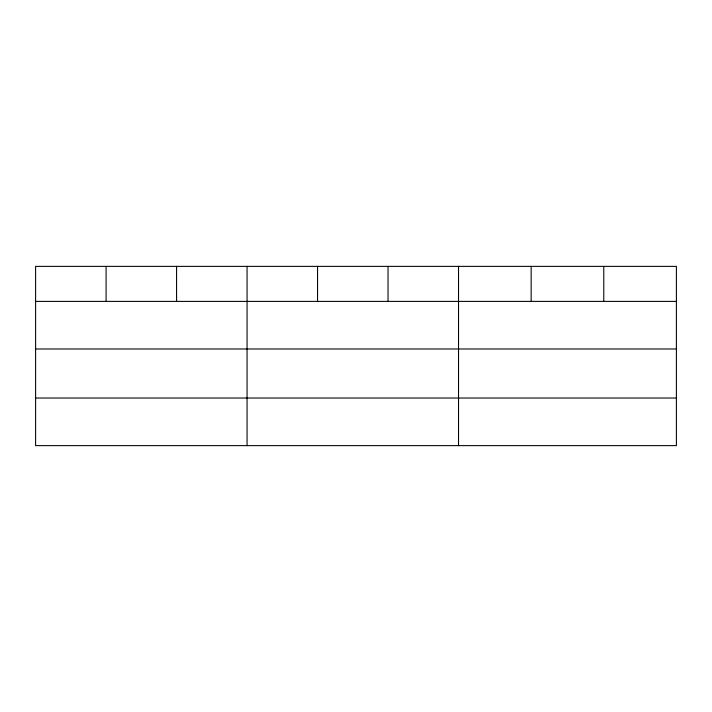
<?xml version="1.0" encoding="UTF-8"?>
<svg xmlns="http://www.w3.org/2000/svg" width="712" height="712" viewBox="0 0 712 712"><rect width="100%" height="100%" fill="white"/><g stroke="black" fill="none" stroke-linecap="round" stroke-linejoin="round"><path stroke-width="1.07" d="M676.4 348.987L676.4 266.377L35.6 266.377L35.6 445.623L676.4 445.623L676.4 348.987L35.6 348.987M35.6 301.398L676.4 301.398M35.6 398.026L676.4 398.026M603.776 266.377L603.776 301.398M531.152 266.377L531.152 301.398M458.528 266.377L458.528 445.623M388.04 266.377L388.04 301.398M317.552 266.377L317.552 301.398M247.064 266.377L247.064 445.623M176.576 266.377L176.576 301.398M106.088 266.377L106.088 301.398"/></g></svg>
